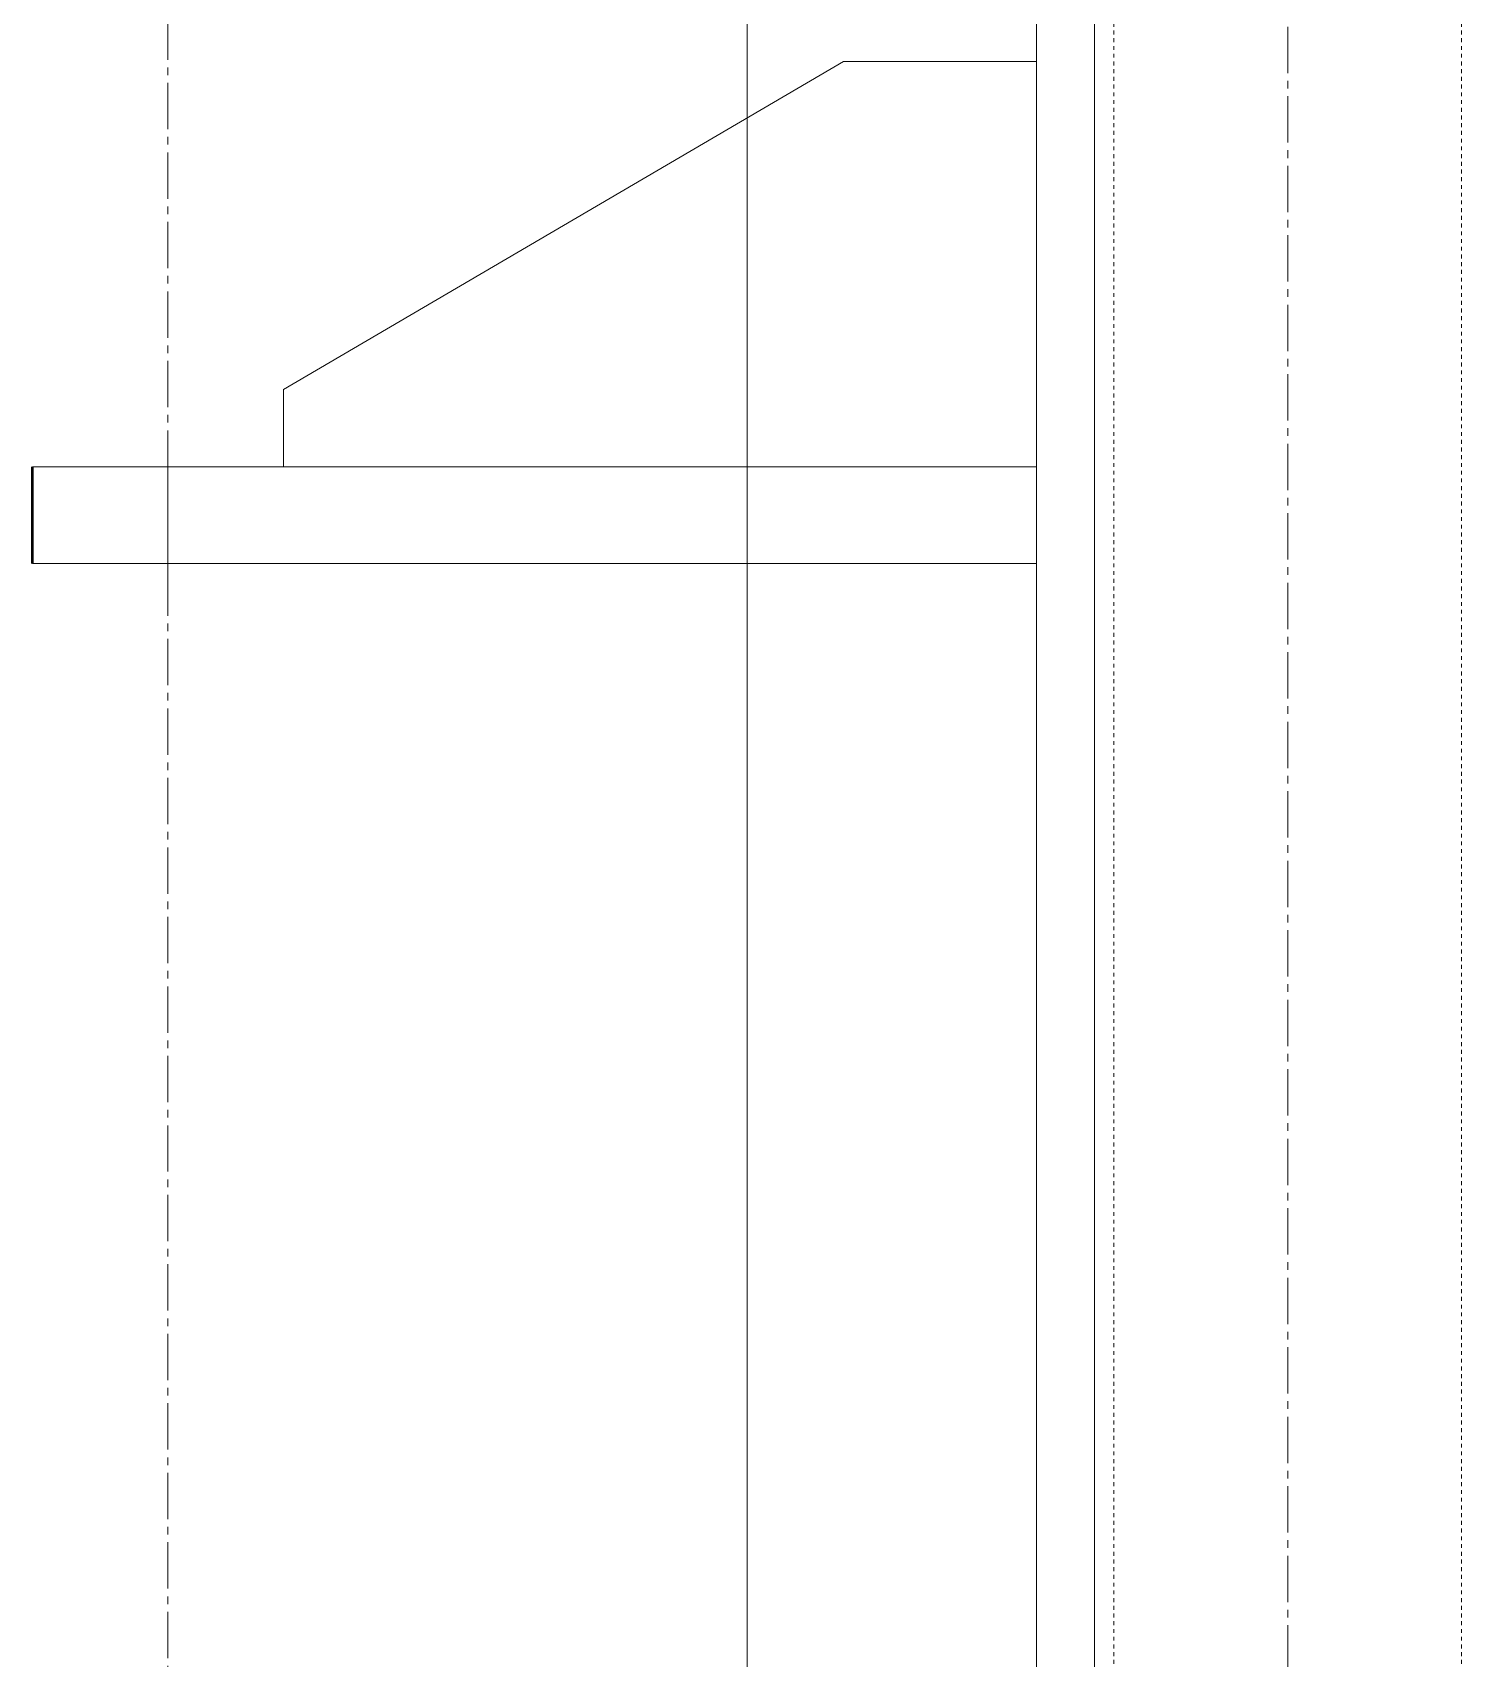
# Model space of a CAD drawing. Header units: millimetres. Extents: x -50460 to 50460, y -35640 to 35640.
# Drawn here: x -35269.7 to -34899.7, y 21505.3 to 21926.4 of the extents above; entities that cross this region are included whole.
import ezdxf

# ---------------------------------------------------------------- set-up
doc = ezdxf.new("R2010")
doc.units = ezdxf.units.MM
doc.linetypes.add('点画线', pattern=[18, 12, -2, 2, -2])
doc.linetypes.add('虚线', pattern=[2, 1, -1])
for name, color, linetype, lineweight in [('ACADSichtbare Kanten(DIN_Schmid)', 7, 'Continuous', 50), ('EB0', 7, 'Continuous', 15), ('中心线层', 1, '点画线', 18), ('尺寸线层', 4, 'Continuous', 18), ('粗实线层', 7, 'Continuous', 15), ('粗实线层_1', 7, 'Continuous', 15), ('虚线层', 100, '虚线', 18)]:
    doc.layers.add(name, color=color, linetype=linetype, lineweight=lineweight)

# ---------------------------------------------------------------- blocks, each defined once
blk = doc.blocks.new('*X856')
at = {"layer": 'ACADSichtbare Kanten(DIN_Schmid)', "linetype": 'Continuous', "lineweight": 50}
blk.add_line((-1050, 192.22), (-1050, 217.22), dxfattribs=at)
at = {"layer": 'EB0'}
for p, q in [((-790, 580.22), (-790, -489.78)), ((-790, 217.22), (-1050, 217.22)), ((-790, 192.22), (-1050, 192.22))]:
    blk.add_line(p, q, dxfattribs=at)
at = {"layer": '中心线层', "linetype": '点画线', "lineweight": 18}
blk.add_line((-725, 583.22), (-725, -672.78), dxfattribs=at)
at = {"layer": '中心线层'}
blk.add_line((-1015, 220.22), (-1015, 189.22), dxfattribs=at)
at = {"layer": '粗实线层'}
for p, q in [((-984, 192.22), (-1046, 192.22)), ((-790, 130.22), (-790, 192.22))]:
    blk.add_line(p, q, dxfattribs=at)
at = {"layer": '粗实线层_1'}
for p, q in [((-775, 580.22), (-775, -669.78)), ((-985, 237.22), (-840, 322.22)), ((-790, 322.22), (-840, 322.22)), ((-985, 237.22), (-985, 217.22)), ((-985, 217.22), (-790, 217.22))]:
    blk.add_line(p, q, dxfattribs=at)
at = {"layer": '虚线层'}
for p, q in [((-770, 580.22), (-770, -669.78)), ((-680, 580.22), (-680, -669.78))]:
    blk.add_line(p, q, dxfattribs=at)
blk = doc.blocks.new('*X805')
at = {"layer": 'EB0'}
blk.add_line((-2380, 6477.5), (-2380, 407.4), dxfattribs=at)
at = {"layer": '尺寸线层'}
blk.add_blockref('*X856', (-1515, 819.78), dxfattribs=at)
at = {"layer": '中心线层'}
blk.add_line((-2530, 404.46), (-2530, 6480.5), dxfattribs=at)

msp = doc.modelspace()

# ---------------------------------------------------------------- block references
at = {"layer": '尺寸线层'}
msp.add_blockref('*X805', (-32704.742, 20776.945), dxfattribs=at)

doc.saveas('drawing.dxf')
